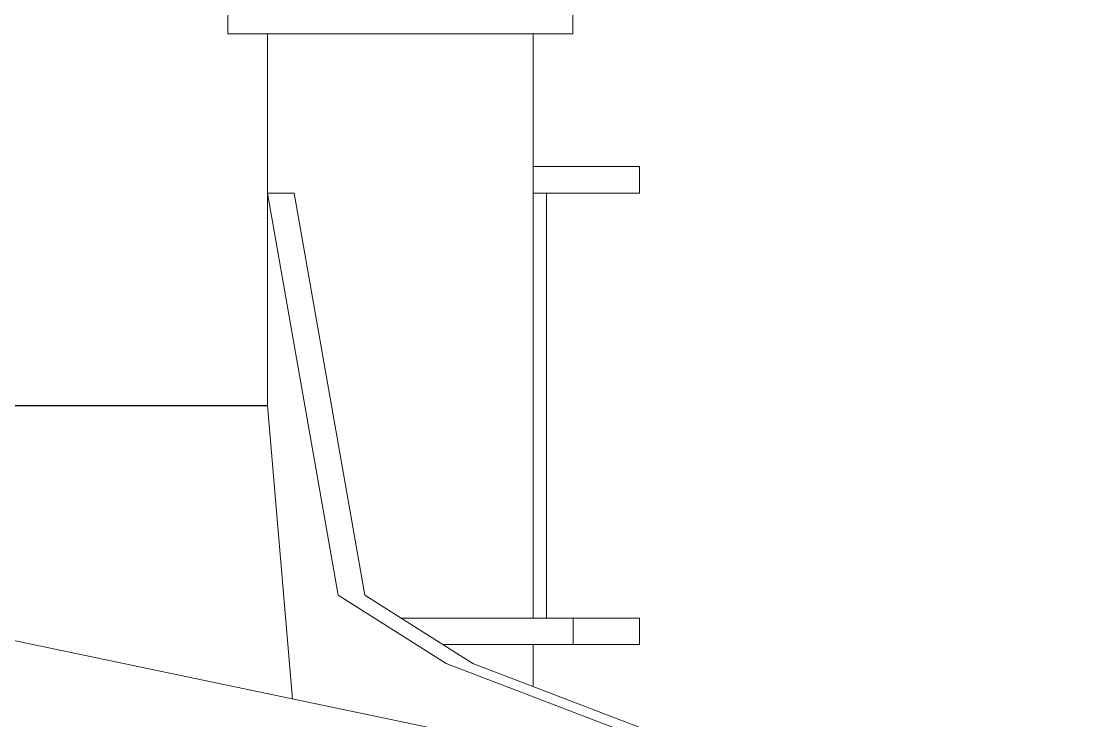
# Model space of a CAD drawing. Header units: inches. Extents: x 249 to 1192, y -18 to 440.
# Drawn here: x 633.428 to 637.468, y 183.476 to 186.109 of the extents above; entities that cross this region are included whole.
import ezdxf

# ---------------------------------------------------------------- set-up
doc = ezdxf.new("R2010")
doc.units = ezdxf.units.IN
doc.header["$MEASUREMENT"] = 0
doc.layers.add('DINDING', color=6, linetype='Continuous', lineweight=0)
doc.layers.add('KUSEN', color=16, linetype='Continuous', lineweight=15)
doc.layers.add('KOLOM', color=5, linetype='Continuous')

# ---------------------------------------------------------------- blocks, each defined once
blk = doc.blocks.new('ampak samping')
at = {"layer": 'DINDING'}
for points in [[(634.3548, 184.6617), (634.3548, 185.4617), (634.4548, 185.4617)], [(649.0353, 180.0667), (649.0353, 180.9617), (639.1707, 182.5406), (637.8217, 182.8217), (637.0363, 183.0141), (636.5768, 183.1402), (636.3646, 183.2036), (635.8733, 183.3663), (635.0274, 183.6908), (634.6211, 183.9473), (634.3548, 185.4617)], [(649.0353, 180.0667), (649.0353, 180.9617), (639.2707, 182.5406), (637.9217, 182.8217), (637.1363, 183.0141), (636.6768, 183.1402), (636.4646, 183.2036), (635.9733, 183.3663), (635.1274, 183.6908), (634.7211, 183.9473), (634.4548, 185.4617)], [(634.3548, 184.6617), (634.4485, 183.5565)], [(630.948, 184.2899), (646.4328, 181.0454)]]:
    blk.add_lwpolyline(points, dxfattribs=at)
at = {"layer": 'KOLOM'}
blk.add_lwpolyline([(631.0278, 184.6617), (634.3548, 184.6617)], dxfattribs=at)
at = {"layer": 'KUSEN'}
blk.add_lwpolyline([(635.5043, 186.0617), (634.2053, 186.0617), (634.2053, 186.1617), (635.5043, 186.1617)], close=True, dxfattribs=at)
for points in [[(634.3548, 185.5617), (634.3548, 186.0617), (635.3553, 186.0617), (635.3553, 185.5617)], [(634.3548, 184.6617), (634.3548, 186.0617), (635.3553, 186.0617), (635.3553, 183.8617), (634.8567, 183.8617)], [(635.3553, 185.4617), (635.755, 185.4617), (635.755, 185.5617), (635.3553, 185.5617)], [(635.4053, 185.5617), (635.755, 185.5617), (635.755, 185.4617), (635.4053, 185.4617)], [(635.4053, 183.8617), (635.4053, 185.4617), (635.3553, 185.4617)], [(635.015, 183.7617), (635.5053, 183.7617), (635.5053, 183.8617), (634.8567, 183.8617)], [(635.4053, 183.8617), (635.755, 183.8617), (635.755, 183.7617), (635.4053, 183.7617)], [(635.3553, 183.7617), (635.3553, 183.6034)]]:
    blk.add_lwpolyline(points, dxfattribs=at)

msp = doc.modelspace()

# ---------------------------------------------------------------- block references
at = {"layer": 'DINDING'}
msp.add_blockref('ampak samping', (0, 0), dxfattribs=at)

doc.saveas('drawing.dxf')
